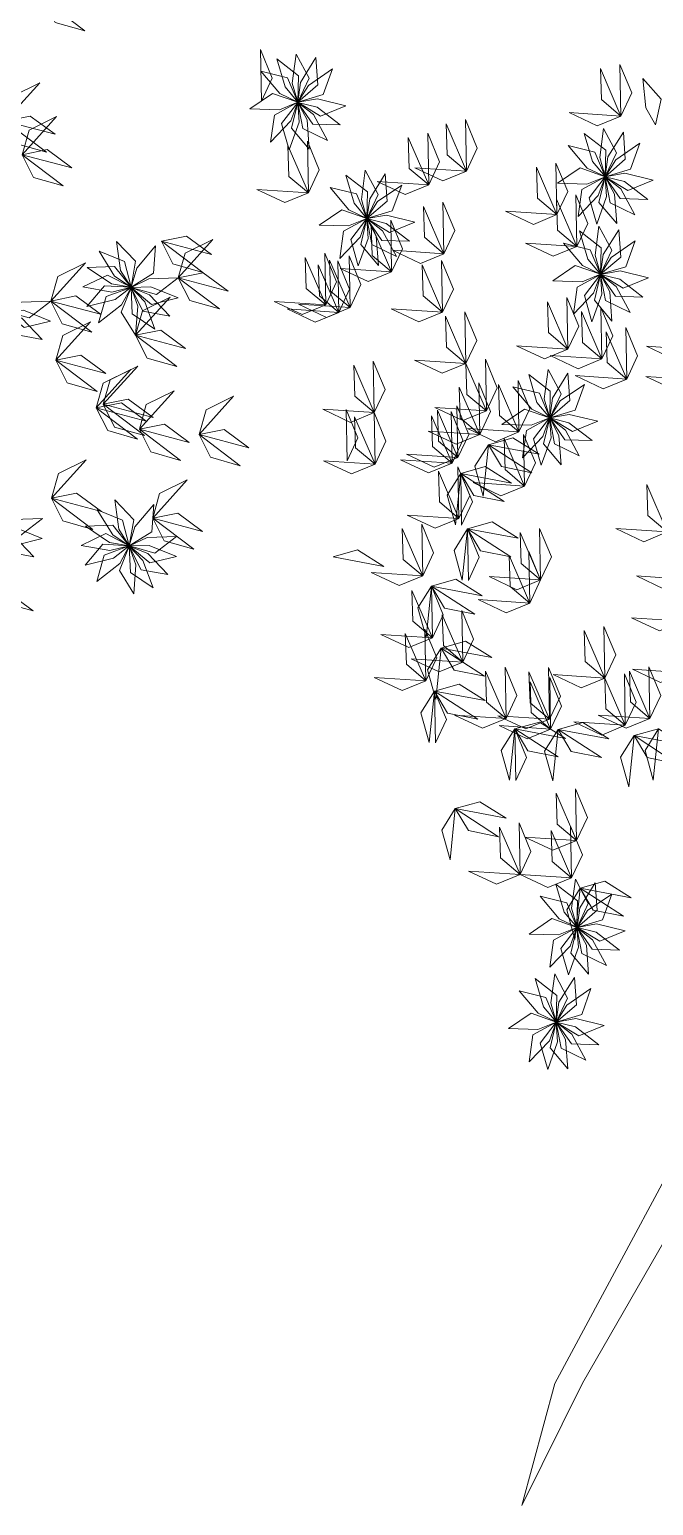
# Model space of a CAD drawing. Header units: inches. Extents: x -173 to 14008, y -3334 to 10368.
# Drawn here: x 6540.6 to 6613.2, y 7811.7 to 7983.3 of the extents above; entities that cross this region are included whole.
import ezdxf

# ---------------------------------------------------------------- set-up
doc = ezdxf.new("R2010")
doc.units = ezdxf.units.IN
doc.header["$MEASUREMENT"] = 0
doc.layers.add('ARREDAMENTO', color=8, linetype='Continuous', lineweight=18)

msp = doc.modelspace()

# ---------------------------------------------------------------- linework, layer by layer
at = {"layer": 'ARREDAMENTO', "linetype": 'Continuous', "lineweight": 0}
msp.add_lwpolyline([(6648.77, 7989.18), (6654.05, 7957.61), (6645.78, 7927.92), (6638.84, 7887.91), (6622.17, 7863.99), (6601.68, 7825.87), (6597.87, 7811.67), (6604.91, 7825.89), (6627.97, 7865.95), (6640.16, 7880.83), (6656.96, 7872.51), (6675.06, 7860.33), (6693.18, 7841.7), (6710.64, 7828.22), (6718.41, 7821.16), (6694.46, 7844.28), (6675.03, 7866.78), (6652.4, 7882.81), (6645.29, 7887.94), (6646.48, 7913.09), (6652.22, 7931.17), (6658.57, 7956.98), (6658.43, 7992.44)], dxfattribs=at)
at = {"layer": 'ARREDAMENTO', "lineweight": 0}
for points in [[(6542.31, 7986.75), (6543.63, 7984.09), (6547.08, 7983.12), (6542.31, 7986.75)], [(6567.58, 7974.93), (6568.84, 7977.61), (6567.47, 7980.93), (6567.58, 7974.93)], [(6571.63, 7980.4), (6571.18, 7977.03), (6571.82, 7974.81), (6573.13, 7977.6), (6571.63, 7980.4)], [(6569.37, 7979.85), (6570.33, 7976.58), (6571.81, 7974.81), (6571.88, 7977.89), (6569.37, 7979.85)], [(6573.93, 7979.99), (6572.14, 7977.09), (6571.82, 7974.81), (6574.16, 7976.82), (6573.93, 7979.99)], [(6575.86, 7978.68), (6573.04, 7976.76), (6571.82, 7974.8), (6574.78, 7975.69), (6575.86, 7978.68)], [(6609.36, 7973.2), (6607.1, 7975.12), (6606.98, 7978.71), (6609.36, 7973.2)], [(6609.36, 7973.2), (6610.62, 7975.88), (6609.25, 7979.2), (6609.36, 7973.2)], [(6537.82, 7972.62), (6538.63, 7975.47), (6541.84, 7977.07), (6537.82, 7972.62)], [(6567.53, 7978.42), (6569.73, 7975.82), (6571.81, 7974.81), (6570.62, 7977.66), (6567.53, 7978.42)], [(6611.91, 7977.55), (6612.26, 7974.16), (6613.4, 7972.16), (6614.03, 7975.18), (6611.91, 7977.55)], [(6566.26, 7974.04), (6569.67, 7973.94), (6571.8, 7974.8), (6568.89, 7975.83), (6566.26, 7974.04)], [(6568.66, 7970.16), (6571.02, 7972.63), (6571.8, 7974.8), (6569.1, 7973.32), (6568.66, 7970.16)], [(6570.82, 7969.29), (6571.97, 7972.49), (6571.81, 7974.79), (6569.94, 7972.34), (6570.82, 7969.29)], [(6573.15, 7969.36), (6572.9, 7972.76), (6571.81, 7974.79), (6571.1, 7971.79), (6573.15, 7969.36)], [(6575.25, 7970.37), (6573.63, 7973.38), (6571.81, 7974.79), (6572.39, 7971.76), (6575.25, 7970.37)], [(6577.4, 7974.39), (6574.09, 7975.2), (6571.82, 7974.8), (6574.46, 7973.19), (6577.4, 7974.39)], [(6576.75, 7972.16), (6574.06, 7974.24), (6571.82, 7974.79), (6573.57, 7972.26), (6576.75, 7972.16)], [(6609.36, 7973.2), (6606.62, 7972.07), (6603.37, 7973.6), (6609.36, 7973.2)], [(6537.82, 7972.62), (6540.73, 7973.2), (6543.62, 7971.08), (6537.82, 7972.62)], [(6537.82, 7972.62), (6539.15, 7969.97), (6542.6, 7968.99), (6537.82, 7972.62)], [(6539.77, 7968.71), (6540.58, 7971.56), (6543.79, 7973.16), (6539.77, 7968.71)], [(6591.42, 7966.78), (6589.16, 7968.7), (6589.04, 7972.29), (6591.42, 7966.78)], [(6591.42, 7966.78), (6592.68, 7969.47), (6591.31, 7972.78), (6591.42, 7966.78)], [(6573.04, 7964.27), (6574.3, 7966.95), (6572.93, 7970.27), (6573.04, 7964.27)], [(6587.03, 7965.2), (6584.77, 7967.12), (6584.64, 7970.71), (6587.03, 7965.2)], [(6587.03, 7965.2), (6588.29, 7967.88), (6586.92, 7971.2), (6587.03, 7965.2)], [(6605.1, 7971.19), (6606.05, 7967.92), (6607.54, 7966.16), (6607.61, 7969.24), (6605.1, 7971.19)], [(6607.36, 7971.75), (6606.9, 7968.37), (6607.54, 7966.16), (6608.86, 7968.94), (6607.36, 7971.75)], [(6609.65, 7971.34), (6607.86, 7968.44), (6607.54, 7966.15), (6609.88, 7968.17), (6609.65, 7971.34)], [(6539.77, 7968.71), (6542.68, 7969.3), (6545.57, 7967.17), (6539.77, 7968.71)], [(6539.77, 7968.71), (6541.09, 7966.06), (6544.54, 7965.08), (6539.77, 7968.71)], [(6573.04, 7964.27), (6570.78, 7966.19), (6570.66, 7969.78), (6573.04, 7964.27)], [(6603.25, 7969.76), (6605.46, 7967.16), (6607.53, 7966.16), (6606.34, 7969), (6603.25, 7969.76)], [(6611.58, 7970.03), (6608.76, 7968.11), (6607.55, 7966.15), (6610.5, 7967.04), (6611.58, 7970.03)], [(6579.66, 7966.89), (6579.21, 7963.51), (6579.85, 7961.29), (6581.16, 7964.08), (6579.66, 7966.89)], [(6591.42, 7966.78), (6588.68, 7965.65), (6585.43, 7967.18), (6591.42, 7966.78)], [(6601.93, 7961.74), (6599.67, 7963.66), (6599.55, 7967.25), (6601.93, 7961.74)], [(6601.93, 7961.74), (6603.2, 7964.42), (6601.82, 7967.74), (6601.93, 7961.74)], [(6601.98, 7965.39), (6605.39, 7965.28), (6607.53, 7966.15), (6604.62, 7967.17), (6601.98, 7965.39)], [(6577.4, 7966.33), (6578.36, 7963.06), (6579.84, 7961.3), (6579.91, 7964.38), (6577.4, 7966.33)], [(6581.96, 7966.48), (6580.17, 7963.58), (6579.85, 7961.29), (6582.19, 7963.3), (6581.96, 7966.48)], [(6583.89, 7965.17), (6581.07, 7963.25), (6579.85, 7961.29), (6582.8, 7962.17), (6583.89, 7965.17)], [(6587.03, 7965.2), (6584.29, 7964.07), (6581.04, 7965.6), (6587.03, 7965.2)], [(6604.39, 7961.51), (6606.74, 7963.98), (6607.53, 7966.14), (6604.82, 7964.66), (6604.39, 7961.51)], [(6606.55, 7960.63), (6607.7, 7963.84), (6607.53, 7966.14), (6605.66, 7963.69), (6606.55, 7960.63)], [(6608.88, 7960.71), (6608.62, 7964.1), (6607.53, 7966.14), (6606.82, 7963.14), (6608.88, 7960.71)], [(6613.13, 7965.74), (6609.82, 7966.55), (6607.54, 7966.14), (6610.18, 7964.54), (6613.13, 7965.74)], [(6610.97, 7961.72), (6609.36, 7964.72), (6607.54, 7966.14), (6608.11, 7963.11), (6610.97, 7961.72)], [(6612.48, 7963.5), (6609.78, 7965.59), (6607.54, 7966.14), (6609.3, 7963.6), (6612.48, 7963.5)], [(6573.04, 7964.27), (6570.3, 7963.14), (6567.05, 7964.67), (6573.04, 7964.27)], [(6575.56, 7964.9), (6577.76, 7962.3), (6579.84, 7961.29), (6578.65, 7964.14), (6575.56, 7964.9)], [(6604.25, 7958.03), (6601.99, 7959.95), (6601.87, 7963.54), (6604.25, 7958.03)], [(6604.25, 7958.03), (6605.52, 7960.71), (6604.14, 7964.03), (6604.25, 7958.03)], [(6574.29, 7960.52), (6577.7, 7960.42), (6579.83, 7961.29), (6576.92, 7962.31), (6574.29, 7960.52)], [(6585.43, 7960.88), (6582.12, 7961.69), (6579.85, 7961.28), (6582.48, 7959.68), (6585.43, 7960.88)], [(6588.8, 7957.2), (6586.54, 7959.11), (6586.42, 7962.7), (6588.8, 7957.2)], [(6588.8, 7957.2), (6590.06, 7959.88), (6588.69, 7963.19), (6588.8, 7957.2)], [(6601.93, 7961.74), (6599.19, 7960.61), (6595.95, 7962.14), (6601.93, 7961.74)], [(6576.69, 7956.65), (6579.05, 7959.11), (6579.83, 7961.28), (6577.13, 7959.8), (6576.69, 7956.65)], [(6578.85, 7955.77), (6580, 7958.98), (6579.84, 7961.28), (6577.97, 7958.83), (6578.85, 7955.77)], [(6581.18, 7955.84), (6580.93, 7959.24), (6579.84, 7961.28), (6579.13, 7958.28), (6581.18, 7955.84)], [(6583.28, 7956.86), (6581.66, 7959.86), (6579.84, 7961.28), (6580.41, 7958.25), (6583.28, 7956.86)], [(6584.78, 7958.64), (6582.09, 7960.72), (6579.85, 7961.28), (6581.6, 7958.74), (6584.78, 7958.64)], [(6582.72, 7955.08), (6580.46, 7957), (6580.34, 7960.59), (6582.72, 7955.08)], [(6582.72, 7955.08), (6583.98, 7957.76), (6582.61, 7961.08), (6582.72, 7955.08)], [(6604.55, 7959.84), (6605.51, 7956.57), (6606.99, 7954.81), (6607.06, 7957.89), (6604.55, 7959.84)], [(6606.81, 7960.4), (6606.36, 7957.02), (6606.99, 7954.8), (6608.31, 7957.59), (6606.81, 7960.4)], [(6609.11, 7959.99), (6607.32, 7957.09), (6607, 7954.8), (6609.34, 7956.81), (6609.11, 7959.99)], [(6550.75, 7958.63), (6551.22, 7955.26), (6552.44, 7953.29), (6552.95, 7956.34), (6550.75, 7958.63)], [(6555.28, 7958.12), (6553.09, 7955.51), (6552.44, 7953.29), (6555.05, 7954.94), (6555.28, 7958.12)], [(6555.98, 7958.65), (6558.89, 7959.24), (6561.78, 7957.11), (6555.98, 7958.65)], [(6555.98, 7958.65), (6557.3, 7956), (6560.76, 7955.02), (6555.98, 7958.65)], [(6557.93, 7954.41), (6558.73, 7957.26), (6561.94, 7958.86), (6557.93, 7954.41)], [(6604.25, 7958.03), (6601.51, 7956.9), (6598.27, 7958.43), (6604.25, 7958.03)], [(6602.71, 7958.41), (6604.91, 7955.81), (6606.99, 7954.8), (6605.8, 7957.65), (6602.71, 7958.41)], [(6611.03, 7958.68), (6608.22, 7956.76), (6607, 7954.8), (6609.95, 7955.68), (6611.03, 7958.68)], [(6548.72, 7957.48), (6550.52, 7954.59), (6552.43, 7953.29), (6551.66, 7956.28), (6548.72, 7957.48)], [(6575.06, 7951.25), (6572.8, 7953.17), (6572.68, 7956.76), (6575.06, 7951.25)], [(6575.06, 7951.25), (6576.32, 7953.93), (6574.95, 7957.25), (6575.06, 7951.25)], [(6577.89, 7950.93), (6575.63, 7952.85), (6575.51, 7956.43), (6577.89, 7950.93)], [(6576.58, 7950.38), (6577.84, 7953.06), (6576.47, 7956.38), (6576.58, 7950.38)], [(6577.89, 7950.93), (6579.15, 7953.61), (6577.78, 7956.93), (6577.89, 7950.93)], [(6588.8, 7957.2), (6586.06, 7956.06), (6582.81, 7957.59), (6588.8, 7957.2)], [(6588.64, 7950.4), (6589.9, 7953.08), (6588.53, 7956.39), (6588.64, 7950.4)], [(6543.11, 7951.69), (6543.91, 7954.54), (6547.13, 7956.14), (6543.11, 7951.69)], [(6546.83, 7953.33), (6550.19, 7952.74), (6552.43, 7953.29), (6549.69, 7954.72), (6546.83, 7953.33)], [(6547.33, 7955.61), (6550.16, 7953.7), (6552.43, 7953.29), (6550.51, 7955.71), (6547.33, 7955.61)], [(6557.93, 7954.41), (6560.83, 7954.99), (6563.72, 7952.86), (6557.93, 7954.41)], [(6576.58, 7950.38), (6574.32, 7952.3), (6574.2, 7955.89), (6576.58, 7950.38)], [(6582.72, 7955.08), (6579.98, 7953.95), (6576.73, 7955.48), (6582.72, 7955.08)], [(6588.64, 7950.4), (6586.38, 7952.31), (6586.26, 7955.9), (6588.64, 7950.4)], [(6601.44, 7954.03), (6604.85, 7953.93), (6606.98, 7954.8), (6604.07, 7955.82), (6601.44, 7954.03)], [(6603.84, 7950.16), (6606.2, 7952.62), (6606.98, 7954.79), (6604.28, 7953.31), (6603.84, 7950.16)], [(6606, 7949.28), (6607.15, 7952.49), (6606.99, 7954.79), (6605.12, 7952.34), (6606, 7949.28)], [(6608.33, 7949.35), (6608.07, 7952.75), (6606.99, 7954.79), (6606.28, 7951.79), (6608.33, 7949.35)], [(6610.43, 7950.37), (6608.81, 7953.37), (6606.99, 7954.79), (6607.56, 7951.76), (6610.43, 7950.37)], [(6612.58, 7954.39), (6609.27, 7955.2), (6607, 7954.79), (6609.63, 7953.19), (6612.58, 7954.39)], [(6611.93, 7952.15), (6609.23, 7954.23), (6607, 7954.79), (6608.75, 7952.25), (6611.93, 7952.15)], [(6547.3, 7951.05), (6550.6, 7951.87), (6552.43, 7953.29), (6549.35, 7953.48), (6547.3, 7951.05)], [(6548.65, 7949.15), (6551.34, 7951.25), (6552.43, 7953.28), (6549.53, 7952.21), (6548.65, 7949.15)], [(6552.97, 7947.71), (6553.21, 7951.11), (6552.43, 7953.28), (6551.3, 7950.41), (6552.97, 7947.71)], [(6555.2, 7948.41), (6554.03, 7951.61), (6552.43, 7953.28), (6552.56, 7950.2), (6555.2, 7948.41)], [(6557.93, 7954.41), (6554.52, 7954.29), (6552.44, 7953.28), (6555.41, 7952.45), (6557.93, 7954.41)], [(6557.91, 7952.08), (6554.75, 7953.35), (6552.44, 7953.28), (6554.82, 7951.31), (6557.91, 7952.08)], [(6556.94, 7949.95), (6554.57, 7952.41), (6552.44, 7953.28), (6553.81, 7950.52), (6556.94, 7949.95)], [(6557.93, 7954.41), (6559.25, 7951.75), (6562.7, 7950.78), (6557.93, 7954.41)], [(6543.11, 7951.69), (6539.7, 7951.57), (6537.62, 7950.57), (6540.59, 7949.74), (6543.11, 7951.69)], [(6543.11, 7951.69), (6546.01, 7952.28), (6548.9, 7950.15), (6543.11, 7951.69)], [(6543.11, 7951.69), (6544.43, 7949.04), (6547.88, 7948.06), (6543.11, 7951.69)], [(6552.97, 7947.71), (6553.78, 7950.56), (6556.99, 7952.16), (6552.97, 7947.71)], [(6575.06, 7951.25), (6572.32, 7950.12), (6569.07, 7951.65), (6575.06, 7951.25)], [(6577.89, 7950.93), (6575.15, 7949.79), (6571.9, 7951.32), (6577.89, 7950.93)], [(6603.21, 7946.1), (6600.95, 7948.02), (6600.83, 7951.6), (6603.21, 7946.1)], [(6603.21, 7946.1), (6604.47, 7948.78), (6603.1, 7952.09), (6603.21, 7946.1)], [(6543.09, 7949.36), (6539.93, 7950.64), (6537.62, 7950.56), (6540, 7948.6), (6543.09, 7949.36)], [(6542.12, 7947.24), (6539.75, 7949.69), (6537.62, 7950.56), (6538.99, 7947.8), (6542.12, 7947.24)], [(6576.58, 7950.38), (6573.84, 7949.25), (6570.59, 7950.78), (6576.58, 7950.38)], [(6588.64, 7950.4), (6585.9, 7949.26), (6582.65, 7950.79), (6588.64, 7950.4)], [(6591.35, 7944.43), (6589.09, 7946.35), (6588.97, 7949.93), (6591.35, 7944.43)], [(6591.35, 7944.43), (6592.62, 7947.11), (6591.24, 7950.43), (6591.35, 7944.43)], [(6607.15, 7944.96), (6604.89, 7946.88), (6604.77, 7950.47), (6607.15, 7944.96)], [(6607.15, 7944.96), (6608.41, 7947.64), (6607.04, 7950.96), (6607.15, 7944.96)], [(6543.7, 7944.83), (6544.51, 7947.68), (6547.72, 7949.28), (6543.7, 7944.83)], [(6552.97, 7947.71), (6555.88, 7948.29), (6558.77, 7946.16), (6552.97, 7947.71)], [(6610.04, 7942.62), (6607.78, 7944.54), (6607.66, 7948.13), (6610.04, 7942.62)], [(6610.04, 7942.62), (6611.3, 7945.31), (6609.93, 7948.62), (6610.04, 7942.62)], [(6552.97, 7947.71), (6554.3, 7945.05), (6557.75, 7944.08), (6552.97, 7947.71)], [(6603.21, 7946.1), (6600.47, 7944.96), (6597.22, 7946.49), (6603.21, 7946.1)], [(6618.32, 7946.04), (6615.58, 7944.91), (6612.34, 7946.44), (6618.32, 7946.04)], [(6543.7, 7944.83), (6546.61, 7945.41), (6549.5, 7943.28), (6543.7, 7944.83)], [(6543.7, 7944.83), (6545.02, 7942.17), (6548.48, 7941.19), (6543.7, 7944.83)], [(6580.69, 7938.72), (6581.96, 7941.4), (6580.58, 7944.72), (6580.69, 7938.72)], [(6591.35, 7944.43), (6588.61, 7943.3), (6585.37, 7944.83), (6591.35, 7944.43)], [(6593.73, 7938.92), (6591.47, 7940.84), (6591.35, 7944.43), (6593.73, 7938.92)], [(6593.73, 7938.92), (6595, 7941.61), (6593.62, 7944.92), (6593.73, 7938.92)], [(6607.15, 7944.96), (6604.41, 7943.83), (6601.16, 7945.36), (6607.15, 7944.96)], [(6548.4, 7939.28), (6549.21, 7942.14), (6552.42, 7943.73), (6548.4, 7939.28)], [(6549.2, 7939.69), (6550.01, 7942.54), (6553.22, 7944.14), (6549.2, 7939.69)], [(6580.69, 7938.72), (6578.43, 7940.64), (6578.31, 7944.23), (6580.69, 7938.72)], [(6598.65, 7943.16), (6599.6, 7939.89), (6601.09, 7938.13), (6601.16, 7941.21), (6598.65, 7943.16)], [(6600.91, 7943.72), (6600.45, 7940.34), (6601.09, 7938.12), (6602.41, 7940.91), (6600.91, 7943.72)], [(6603.21, 7943.31), (6601.41, 7940.41), (6601.1, 7938.12), (6603.44, 7940.13), (6603.21, 7943.31)], [(6610.04, 7942.62), (6607.3, 7941.49), (6604.05, 7943.02), (6610.04, 7942.62)], [(6618.26, 7942.55), (6615.52, 7941.41), (6612.27, 7942.94), (6618.26, 7942.55)], [(6553.41, 7936.8), (6554.21, 7939.66), (6557.43, 7941.26), (6553.41, 7936.8)], [(6592.96, 7936.19), (6590.7, 7938.1), (6590.58, 7941.69), (6592.96, 7936.19)], [(6592.96, 7936.19), (6594.22, 7938.87), (6592.85, 7942.18), (6592.96, 7936.19)], [(6597.52, 7936.48), (6595.26, 7938.4), (6595.14, 7941.98), (6597.52, 7936.48)], [(6596.81, 7941.73), (6599.01, 7939.13), (6601.09, 7938.12), (6599.9, 7940.97), (6596.81, 7941.73)], [(6597.52, 7936.48), (6598.79, 7939.16), (6597.42, 7942.47), (6597.52, 7936.48)], [(6605.13, 7942), (6602.32, 7940.08), (6601.1, 7938.12), (6604.05, 7939), (6605.13, 7942)], [(6548.4, 7939.28), (6551.31, 7939.87), (6554.2, 7937.74), (6548.4, 7939.28)], [(6548.4, 7939.28), (6549.72, 7936.63), (6553.17, 7935.65), (6548.4, 7939.28)], [(6549.2, 7939.69), (6552.11, 7940.27), (6555, 7938.15), (6549.2, 7939.69)], [(6549.2, 7939.69), (6550.53, 7937.03), (6553.98, 7936.06), (6549.2, 7939.69)], [(6560.34, 7936.18), (6561.15, 7939.04), (6564.36, 7940.64), (6560.34, 7936.18)], [(6593.73, 7938.92), (6590.99, 7937.79), (6587.75, 7939.32), (6593.73, 7938.92)], [(6590.42, 7933.5), (6591.68, 7936.18), (6590.31, 7939.5), (6590.42, 7933.5)], [(6580.69, 7938.72), (6577.95, 7937.59), (6574.71, 7939.12), (6580.69, 7938.72)], [(6577.55, 7933.1), (6578.81, 7935.78), (6577.44, 7939.1), (6577.55, 7933.1)], [(6580.8, 7932.72), (6578.54, 7934.64), (6578.42, 7938.23), (6580.8, 7932.72)], [(6580.8, 7932.72), (6582.06, 7935.4), (6580.69, 7938.72), (6580.8, 7932.72)], [(6589.74, 7932.85), (6587.48, 7934.77), (6587.36, 7938.35), (6589.74, 7932.85)], [(6590.42, 7933.5), (6588.16, 7935.42), (6588.04, 7939), (6590.42, 7933.5)], [(6589.74, 7932.85), (6591, 7935.53), (6589.63, 7938.85), (6589.74, 7932.85)], [(6595.54, 7937.35), (6598.94, 7937.25), (6601.08, 7938.12), (6598.17, 7939.14), (6595.54, 7937.35)], [(6597.94, 7933.48), (6600.3, 7935.94), (6601.08, 7938.11), (6598.38, 7936.63), (6597.94, 7933.48)], [(6600.1, 7932.6), (6601.25, 7935.81), (6601.08, 7938.11), (6599.21, 7935.66), (6600.1, 7932.6)], [(6602.43, 7932.67), (6602.17, 7936.07), (6601.09, 7938.11), (6600.38, 7935.11), (6602.43, 7932.67)], [(6604.53, 7933.69), (6602.91, 7936.69), (6601.09, 7938.11), (6601.66, 7935.08), (6604.53, 7933.69)], [(6606.03, 7935.47), (6603.33, 7937.55), (6601.09, 7938.11), (6602.85, 7935.57), (6606.03, 7935.47)], [(6606.68, 7937.71), (6603.37, 7938.52), (6601.1, 7938.11), (6603.73, 7936.51), (6606.68, 7937.71)], [(6553.41, 7936.8), (6556.31, 7937.39), (6559.2, 7935.26), (6553.41, 7936.8)], [(6553.41, 7936.8), (6554.73, 7934.15), (6558.18, 7933.17), (6553.41, 7936.8)], [(6560.34, 7936.18), (6563.25, 7936.77), (6566.14, 7934.64), (6560.34, 7936.18)], [(6560.34, 7936.18), (6561.66, 7933.53), (6565.11, 7932.55), (6560.34, 7936.18)], [(6592.96, 7936.19), (6590.22, 7935.05), (6586.97, 7936.58), (6592.96, 7936.19)], [(6597.52, 7936.48), (6594.78, 7935.34), (6591.54, 7936.87), (6597.52, 7936.48)], [(6593.97, 7934.99), (6596.82, 7935.79), (6599.87, 7933.88), (6593.97, 7934.99)], [(6598.17, 7930.19), (6599.43, 7932.87), (6598.06, 7936.19), (6598.17, 7930.19)], [(6593.97, 7934.99), (6592.4, 7932.48), (6593.36, 7929.02), (6593.97, 7934.99)], [(6593.97, 7934.99), (6595.49, 7932.44), (6599, 7931.72), (6593.97, 7934.99)], [(6598.17, 7930.19), (6595.91, 7932.11), (6595.79, 7935.7), (6598.17, 7930.19)], [(6543.2, 7928.78), (6544.01, 7931.64), (6547.22, 7933.24), (6543.2, 7928.78)], [(6580.8, 7932.72), (6578.06, 7931.59), (6574.81, 7933.12), (6580.8, 7932.72)], [(6589.74, 7932.85), (6587, 7931.71), (6583.75, 7933.24), (6589.74, 7932.85)], [(6590.42, 7933.5), (6587.68, 7932.37), (6584.43, 7933.9), (6590.42, 7933.5)], [(6590.53, 7926.42), (6591.79, 7929.1), (6590.42, 7932.41), (6590.53, 7926.42)], [(6590.53, 7926.42), (6591.79, 7929.1), (6590.42, 7932.41), (6590.53, 7926.42)], [(6590.75, 7931.65), (6593.6, 7932.45), (6596.64, 7930.54), (6590.75, 7931.65)], [(6554.95, 7926.47), (6555.76, 7929.32), (6558.97, 7930.92), (6554.95, 7926.47)], [(6590.53, 7926.42), (6588.27, 7928.34), (6588.15, 7931.92), (6590.53, 7926.42)], [(6590.53, 7926.42), (6588.27, 7928.34), (6588.15, 7931.92), (6590.53, 7926.42)], [(6590.75, 7931.65), (6589.17, 7929.14), (6590.14, 7925.68), (6590.75, 7931.65)], [(6590.86, 7925.65), (6592.12, 7928.34), (6590.75, 7931.65), (6590.86, 7925.65)], [(6590.75, 7931.65), (6592.26, 7929.1), (6595.78, 7928.39), (6590.75, 7931.65)], [(6543.2, 7928.78), (6546.11, 7929.37), (6549, 7927.24), (6543.2, 7928.78)], [(6598.17, 7930.19), (6595.43, 7929.06), (6592.18, 7930.59), (6598.17, 7930.19)], [(6614.76, 7924.85), (6612.5, 7926.77), (6612.38, 7930.35), (6614.76, 7924.85)], [(6543.2, 7928.78), (6544.52, 7926.13), (6547.98, 7925.15), (6543.2, 7928.78)], [(6548.51, 7927.42), (6550.32, 7924.53), (6552.22, 7923.23), (6551.46, 7926.22), (6548.51, 7927.42)], [(6550.54, 7928.57), (6551.01, 7925.19), (6552.23, 7923.23), (6552.74, 7926.27), (6550.54, 7928.57)], [(6555.07, 7928.05), (6552.88, 7925.44), (6552.23, 7923.23), (6554.84, 7924.88), (6555.07, 7928.05)], [(6542.14, 7926.42), (6538.73, 7926.3), (6536.65, 7925.29), (6539.62, 7924.46), (6542.14, 7926.42)], [(6547.13, 7925.54), (6549.95, 7923.64), (6552.22, 7923.23), (6550.31, 7925.65), (6547.13, 7925.54)], [(6554.95, 7926.47), (6557.86, 7927.05), (6560.75, 7924.92), (6554.95, 7926.47)], [(6554.95, 7926.47), (6556.27, 7923.81), (6559.73, 7922.84), (6554.95, 7926.47)], [(6590.53, 7926.42), (6587.79, 7925.28), (6584.54, 7926.81), (6590.53, 7926.42)], [(6590.53, 7926.42), (6587.79, 7925.28), (6584.54, 7926.81), (6590.53, 7926.42)], [(6586.34, 7919.74), (6587.6, 7922.42), (6586.23, 7925.74), (6586.34, 7919.74)], [(6591.54, 7925.22), (6594.4, 7926.02), (6597.44, 7924.11), (6591.54, 7925.22)], [(6542.12, 7924.09), (6538.96, 7925.36), (6536.65, 7925.29), (6539.03, 7923.32), (6542.12, 7924.09)], [(6541.15, 7921.96), (6538.78, 7924.42), (6536.65, 7925.29), (6538.02, 7922.52), (6541.15, 7921.96)], [(6546.62, 7923.27), (6549.98, 7922.68), (6552.22, 7923.23), (6549.49, 7924.66), (6546.62, 7923.27)], [(6557.72, 7924.34), (6554.31, 7924.22), (6552.24, 7923.22), (6555.21, 7922.39), (6557.72, 7924.34)], [(6586.34, 7919.74), (6584.08, 7921.66), (6583.96, 7925.25), (6586.34, 7919.74)], [(6591.54, 7925.22), (6589.97, 7922.71), (6590.93, 7919.25), (6591.54, 7925.22)], [(6591.65, 7919.22), (6592.91, 7921.9), (6591.54, 7925.22), (6591.65, 7919.22)], [(6591.54, 7925.22), (6593.06, 7922.67), (6596.57, 7921.95), (6591.54, 7925.22)], [(6600.03, 7919.27), (6597.77, 7921.19), (6597.65, 7924.78), (6600.03, 7919.27)], [(6600.03, 7919.27), (6601.3, 7921.95), (6599.92, 7925.27), (6600.03, 7919.27)], [(6614.76, 7924.85), (6612.02, 7923.71), (6608.77, 7925.24), (6614.76, 7924.85)], [(6547.09, 7920.98), (6550.4, 7921.81), (6552.22, 7923.22), (6549.14, 7923.42), (6547.09, 7920.98)], [(6548.44, 7919.09), (6551.13, 7921.19), (6552.22, 7923.22), (6549.33, 7922.14), (6548.44, 7919.09)], [(6552.77, 7917.64), (6553.01, 7921.04), (6552.22, 7923.21), (6551.09, 7920.35), (6552.77, 7917.64)], [(6557.7, 7922.01), (6554.54, 7923.29), (6552.23, 7923.22), (6554.61, 7921.25), (6557.7, 7922.01)], [(6554.99, 7918.35), (6553.82, 7921.55), (6552.23, 7923.21), (6552.36, 7920.13), (6554.99, 7918.35)], [(6556.73, 7919.89), (6554.37, 7922.34), (6552.23, 7923.21), (6553.6, 7920.45), (6556.73, 7919.89)], [(6575.91, 7921.96), (6578.77, 7922.76), (6581.81, 7920.85), (6575.91, 7921.96)], [(6598.77, 7916.59), (6596.51, 7918.51), (6596.39, 7922.1), (6598.77, 7916.59)], [(6598.77, 7916.59), (6600.03, 7919.27), (6598.66, 7922.59), (6598.77, 7916.59)], [(6586.34, 7919.74), (6583.6, 7918.61), (6580.35, 7920.14), (6586.34, 7919.74)], [(6587.35, 7918.55), (6590.2, 7919.35), (6593.24, 7917.44), (6587.35, 7918.55)], [(6600.03, 7919.27), (6597.29, 7918.14), (6594.05, 7919.67), (6600.03, 7919.27)], [(6617.14, 7919.34), (6614.4, 7918.21), (6611.16, 7919.74), (6617.14, 7919.34)], [(6535.27, 7917.23), (6538.17, 7917.81), (6541.06, 7915.69), (6535.27, 7917.23)], [(6587.46, 7912.55), (6585.2, 7914.47), (6585.08, 7918.05), (6587.46, 7912.55)], [(6587.35, 7918.55), (6585.77, 7916.03), (6586.74, 7912.58), (6587.35, 7918.55)], [(6587.46, 7912.55), (6588.72, 7915.23), (6587.35, 7918.55), (6587.46, 7912.55)], [(6587.35, 7918.55), (6588.86, 7916), (6592.38, 7915.28), (6587.35, 7918.55)], [(6598.77, 7916.59), (6596.03, 7915.46), (6592.78, 7916.99), (6598.77, 7916.59)], [(6590.99, 7909.72), (6588.73, 7911.64), (6588.61, 7915.22), (6590.99, 7909.72)], [(6590.99, 7909.72), (6592.25, 7912.4), (6590.88, 7915.72), (6590.99, 7909.72)], [(6586.7, 7907.55), (6587.96, 7910.23), (6586.59, 7913.54), (6586.7, 7907.55)], [(6607.49, 7907.87), (6608.76, 7910.56), (6607.38, 7913.87), (6607.49, 7907.87)], [(6616.6, 7914.48), (6613.86, 7913.34), (6610.61, 7914.87), (6616.6, 7914.48)], [(6587.46, 7912.55), (6584.72, 7911.41), (6581.47, 7912.94), (6587.46, 7912.55)], [(6586.7, 7907.55), (6584.44, 7909.47), (6584.31, 7913.05), (6586.7, 7907.55)], [(6588.47, 7911.35), (6591.32, 7912.15), (6594.37, 7910.24), (6588.47, 7911.35)], [(6607.49, 7907.87), (6605.23, 7909.79), (6605.11, 7913.38), (6607.49, 7907.87)], [(6590.99, 7909.72), (6588.25, 7908.58), (6585, 7910.11), (6590.99, 7909.72)], [(6588.47, 7911.35), (6586.9, 7908.84), (6587.86, 7905.38), (6588.47, 7911.35)], [(6588.47, 7911.35), (6589.99, 7908.8), (6593.5, 7908.09), (6588.47, 7911.35)], [(6596.02, 7903.15), (6593.76, 7905.07), (6593.64, 7908.66), (6596.02, 7903.15)], [(6596.02, 7903.15), (6597.28, 7905.83), (6595.91, 7909.15), (6596.02, 7903.15)], [(6601.07, 7903.08), (6598.81, 7905), (6598.68, 7908.59), (6601.07, 7903.08)], [(6601.07, 7903.08), (6602.33, 7905.77), (6600.96, 7909.08), (6601.07, 7903.08)], [(6609.87, 7902.37), (6611.14, 7905.05), (6609.77, 7908.37), (6609.87, 7902.37)], [(6612.73, 7903.17), (6610.47, 7905.09), (6610.35, 7908.67), (6612.73, 7903.17)], [(6616.71, 7908.48), (6613.97, 7907.35), (6610.72, 7908.88), (6616.71, 7908.48)], [(6612.73, 7903.17), (6613.99, 7905.85), (6612.62, 7909.17), (6612.73, 7903.17)], [(6586.7, 7907.55), (6583.96, 7906.41), (6580.71, 7907.94), (6586.7, 7907.55)], [(6587.71, 7906.35), (6590.56, 7907.15), (6593.6, 7905.24), (6587.71, 7906.35)], [(6601.2, 7901.93), (6598.94, 7903.85), (6598.82, 7907.44), (6601.2, 7901.93)], [(6601.2, 7901.93), (6602.46, 7904.61), (6601.09, 7907.93), (6601.2, 7901.93)], [(6607.49, 7907.87), (6604.75, 7906.74), (6601.51, 7908.27), (6607.49, 7907.87)], [(6609.87, 7902.37), (6607.61, 7904.29), (6607.49, 7907.87), (6609.87, 7902.37)], [(6587.71, 7906.35), (6586.13, 7903.84), (6587.1, 7900.38), (6587.71, 7906.35)], [(6587.82, 7900.35), (6589.08, 7903.03), (6587.71, 7906.35), (6587.82, 7900.35)], [(6587.71, 7906.35), (6589.22, 7903.8), (6592.74, 7903.08), (6587.71, 7906.35)], [(6596.02, 7903.15), (6593.28, 7902.02), (6590.04, 7903.55), (6596.02, 7903.15)], [(6601.07, 7903.08), (6598.33, 7901.95), (6595.08, 7903.48), (6601.07, 7903.08)], [(6612.73, 7903.17), (6609.99, 7902.03), (6606.74, 7903.56), (6612.73, 7903.17)], [(6601.2, 7901.93), (6598.46, 7900.8), (6595.21, 7902.33), (6601.2, 7901.93)], [(6597.03, 7901.95), (6595.46, 7899.44), (6596.42, 7895.99), (6597.03, 7901.95)], [(6597.03, 7901.95), (6599.89, 7902.75), (6602.93, 7900.85), (6597.03, 7901.95)], [(6597.14, 7895.96), (6598.4, 7898.64), (6597.03, 7901.95), (6597.14, 7895.96)], [(6597.03, 7901.95), (6598.55, 7899.4), (6602.06, 7898.69), (6597.03, 7901.95)], [(6602.08, 7901.89), (6600.5, 7899.38), (6601.47, 7895.92), (6602.08, 7901.89)], [(6602.08, 7901.89), (6604.93, 7902.69), (6607.97, 7900.78), (6602.08, 7901.89)], [(6602.08, 7901.89), (6603.59, 7899.34), (6607.11, 7898.62), (6602.08, 7901.89)], [(6609.87, 7902.37), (6607.14, 7901.23), (6603.89, 7902.77), (6609.87, 7902.37)], [(6610.89, 7901.17), (6613.74, 7901.97), (6616.78, 7900.07), (6610.89, 7901.17)], [(6613.74, 7901.97), (6612.17, 7899.46), (6613.13, 7896), (6613.74, 7901.97)], [(6610.89, 7901.17), (6609.31, 7898.66), (6610.28, 7895.2), (6610.89, 7901.17)], [(6610.89, 7901.17), (6612.4, 7898.62), (6615.92, 7897.91), (6610.89, 7901.17)], [(6604.21, 7888.97), (6605.47, 7891.65), (6604.1, 7894.97), (6604.21, 7888.97)], [(6590.12, 7892.69), (6592.98, 7893.49), (6596.02, 7891.58), (6590.12, 7892.69)], [(6604.21, 7888.97), (6601.95, 7890.89), (6601.83, 7894.48), (6604.21, 7888.97)], [(6590.12, 7892.69), (6588.55, 7890.18), (6589.51, 7886.72), (6590.12, 7892.69)], [(6590.12, 7892.69), (6591.64, 7890.14), (6595.15, 7889.42), (6590.12, 7892.69)], [(6597.64, 7885.03), (6595.38, 7886.95), (6595.26, 7890.53), (6597.64, 7885.03)], [(6597.64, 7885.03), (6598.91, 7887.71), (6597.54, 7891.03), (6597.64, 7885.03)], [(6603.63, 7884.63), (6601.37, 7886.55), (6601.25, 7890.14), (6603.63, 7884.63)], [(6603.63, 7884.63), (6604.89, 7887.31), (6603.52, 7890.63), (6603.63, 7884.63)], [(6604.21, 7888.97), (6601.47, 7887.84), (6598.22, 7889.37), (6604.21, 7888.97)], [(6597.64, 7885.03), (6594.91, 7883.89), (6591.66, 7885.42), (6597.64, 7885.03)], [(6603.63, 7884.63), (6600.89, 7883.5), (6597.64, 7885.03), (6603.63, 7884.63)], [(6604.08, 7884.48), (6603.63, 7881.1), (6604.27, 7878.88), (6605.58, 7881.67), (6604.08, 7884.48)], [(6601.82, 7883.92), (6602.78, 7880.65), (6604.26, 7878.89), (6604.33, 7881.97), (6601.82, 7883.92)], [(6604.64, 7883.44), (6603.07, 7880.92), (6604.03, 7877.47), (6604.64, 7883.44)], [(6606.38, 7884.07), (6604.59, 7881.17), (6604.27, 7878.88), (6606.61, 7880.89), (6606.38, 7884.07)], [(6608.31, 7882.76), (6605.49, 7880.84), (6604.27, 7878.88), (6607.22, 7879.77), (6608.31, 7882.76)], [(6604.64, 7883.44), (6607.5, 7884.24), (6610.54, 7882.33), (6604.64, 7883.44)], [(6604.64, 7883.44), (6606.16, 7880.89), (6609.67, 7880.17), (6604.64, 7883.44)], [(6599.98, 7882.49), (6602.18, 7879.89), (6604.26, 7878.89), (6603.07, 7881.73), (6599.98, 7882.49)], [(6598.71, 7878.11), (6602.12, 7878.01), (6604.25, 7878.88), (6601.34, 7879.9), (6598.71, 7878.11)], [(6609.85, 7878.47), (6606.54, 7879.28), (6604.27, 7878.87), (6606.9, 7877.27), (6609.85, 7878.47)], [(6601.11, 7874.24), (6603.47, 7876.7), (6604.25, 7878.87), (6601.55, 7877.39), (6601.11, 7874.24)], [(6603.27, 7873.36), (6604.42, 7876.57), (6604.26, 7878.87), (6602.39, 7876.42), (6603.27, 7873.36)], [(6605.6, 7873.43), (6605.35, 7876.83), (6604.26, 7878.87), (6603.55, 7875.87), (6605.6, 7873.43)], [(6607.7, 7874.45), (6606.08, 7877.45), (6604.26, 7878.87), (6604.83, 7875.84), (6607.7, 7874.45)], [(6609.2, 7876.23), (6606.51, 7878.31), (6604.27, 7878.87), (6606.02, 7876.33), (6609.2, 7876.23)], [(6599.4, 7872.92), (6600.36, 7869.65), (6601.85, 7867.89), (6601.92, 7870.97), (6599.4, 7872.92)], [(6601.67, 7873.48), (6601.21, 7870.1), (6601.85, 7867.88), (6603.17, 7870.67), (6601.67, 7873.48)], [(6603.96, 7873.07), (6602.17, 7870.17), (6601.85, 7867.88), (6604.19, 7869.89), (6603.96, 7873.07)], [(6597.56, 7871.49), (6599.77, 7868.89), (6601.84, 7867.89), (6600.65, 7870.73), (6597.56, 7871.49)], [(6605.89, 7871.76), (6603.07, 7869.84), (6601.85, 7867.88), (6604.81, 7868.77), (6605.89, 7871.76)], [(6596.29, 7867.11), (6599.7, 7867.01), (6601.84, 7867.88), (6598.93, 7868.9), (6596.29, 7867.11)], [(6598.7, 7863.24), (6601.05, 7865.7), (6601.84, 7867.87), (6599.13, 7866.39), (6598.7, 7863.24)], [(6600.86, 7862.36), (6602.01, 7865.57), (6601.84, 7867.87), (6599.97, 7865.42), (6600.86, 7862.36)], [(6603.19, 7862.43), (6602.93, 7865.83), (6601.84, 7867.87), (6601.13, 7864.87), (6603.19, 7862.43)], [(6607.44, 7867.47), (6604.12, 7868.28), (6601.85, 7867.87), (6604.49, 7866.27), (6607.44, 7867.47)], [(6605.28, 7863.45), (6603.67, 7866.45), (6601.85, 7867.87), (6602.42, 7864.84), (6605.28, 7863.45)], [(6606.79, 7865.23), (6604.09, 7867.31), (6601.85, 7867.87), (6603.61, 7865.33), (6606.79, 7865.23)]]:
    msp.add_lwpolyline(points, dxfattribs=at)

doc.saveas('drawing.dxf')
